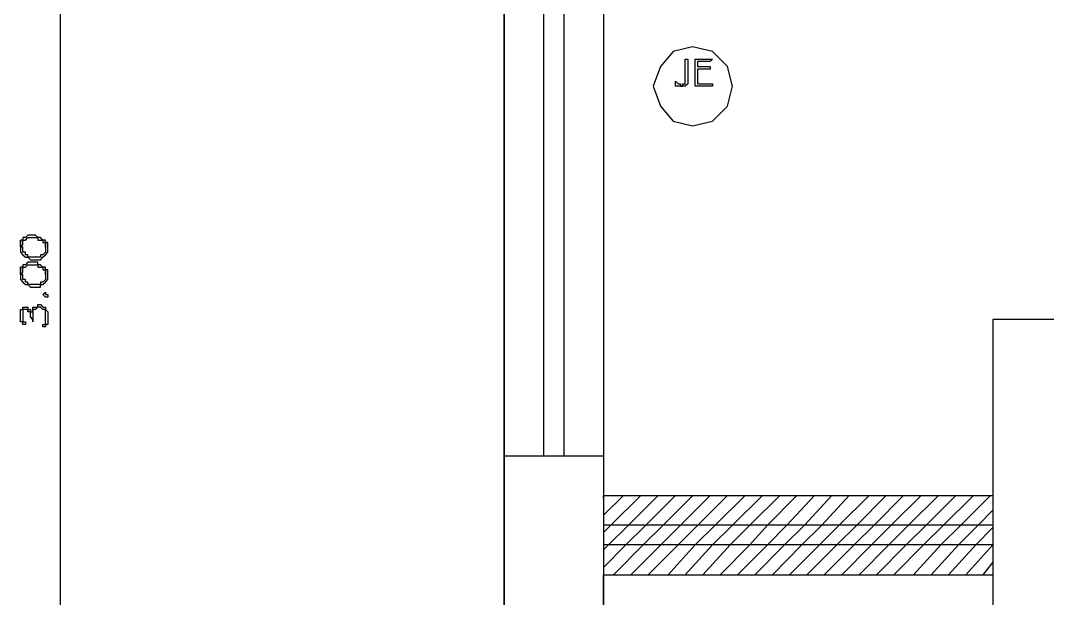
# Model space of a CAD drawing. Header units: millimetres. Extents: x -518.8 to -461.2, y 3.5 to 44.2.
# Drawn here: x -506.739 to -504.104, y 27.217 to 28.701 of the extents above; entities that cross this region are included whole.
import ezdxf

# ---------------------------------------------------------------- set-up
doc = ezdxf.new("R2010")
doc.units = ezdxf.units.MM
doc.header["$MEASUREMENT"] = 0
for name, color, linetype in [('10', 10, 'Continuous'), ('14', 14, 'Continuous'), ('16', 16, 'Continuous'), ('5', 5, 'Continuous'), ('6', 6, 'Continuous'), ('8', 8, 'Continuous'), ('MYSOLIDS', 7, 'Continuous')]:
    doc.layers.add(name, color=color, linetype=linetype)

msp = doc.modelspace()

# ---------------------------------------------------------------- linework, layer by layer
at = {"layer": '10'}
for points in [[(-505.4978, 29.6338), (-505.2429, 29.6338), (-505.2429, 29.6338), (-505.2429, 27.4819)], [(-505.4978, 29.6338), (-505.4978, 26.527)], [(-501.4361, 27.9338), (-504.2436, 27.9338)], [(-505.4978, 26.527), (-505.4978, 27.5834), (-505.4978, 27.5834), (-505.2429, 27.5834)], [(-505.2429, 27.5834), (-505.2429, 27.4819)]]:
    msp.add_lwpolyline(points, dxfattribs=at)
at = {"layer": '14'}
for points in [[(-505.2429, 27.4751), (-505.2429, 27.4819)], [(-505.2429, 27.4308), (-505.1918, 27.4819)], [(-505.2429, 27.3864), (-505.2241, 27.4052), (-505.1474, 27.4819)], [(-505.2301, 27.3548), (-505.179, 27.4052), (-505.179, 27.4052), (-505.103, 27.4819)], [(-505.1857, 27.3548), (-505.1346, 27.4052), (-505.1346, 27.4052), (-505.0587, 27.4819)], [(-505.1414, 27.3548), (-505.0902, 27.4052), (-505.0902, 27.4052), (-505.0136, 27.4819)], [(-505.0963, 27.3548), (-505.0459, 27.4052), (-505.0459, 27.4052), (-504.9692, 27.4819)], [(-505.0519, 27.3548), (-505.0008, 27.4052), (-505.0008, 27.4052), (-504.9248, 27.4819)], [(-505.0075, 27.3548), (-504.9564, 27.4052), (-504.9564, 27.4052), (-504.8797, 27.4819)], [(-504.9632, 27.3548), (-504.9121, 27.4052), (-504.9121, 27.4052), (-504.8354, 27.4819)], [(-504.9181, 27.3548), (-504.8677, 27.4052), (-504.8677, 27.4052), (-504.791, 27.4819)], [(-504.8677, 27.3548), (-504.8226, 27.4052), (-504.8226, 27.4052), (-504.7466, 27.4819)], [(-504.8226, 27.3548), (-504.7722, 27.4052), (-504.7722, 27.4052), (-504.7015, 27.4819)], [(-504.7782, 27.3548), (-504.7271, 27.4052), (-504.7271, 27.4052), (-504.6572, 27.4819)], [(-504.7339, 27.3548), (-504.6827, 27.4052), (-504.6827, 27.4052), (-504.6128, 27.4819)], [(-504.6887, 27.3548), (-504.6384, 27.4052), (-504.6384, 27.4052), (-504.5617, 27.4819)], [(-504.6444, 27.3548), (-504.5933, 27.4052), (-504.5933, 27.4052), (-504.5173, 27.4819)], [(-504.6, 27.3548), (-504.5489, 27.4052), (-504.5489, 27.4052), (-504.473, 27.4819)], [(-504.5557, 27.3548), (-504.5045, 27.4052), (-504.5045, 27.4052), (-504.4278, 27.4819)], [(-504.5105, 27.3548), (-504.4602, 27.4052), (-504.4602, 27.4052), (-504.3835, 27.4819)], [(-504.4662, 27.3548), (-504.4151, 27.4052), (-504.4151, 27.4052), (-504.3391, 27.4819)], [(-504.4218, 27.3548), (-504.3707, 27.4052), (-504.3707, 27.4052), (-504.294, 27.4819)], [(-504.3775, 27.3548), (-504.3263, 27.4052), (-504.3263, 27.4052), (-504.2496, 27.4819)], [(-504.3324, 27.3548), (-504.282, 27.4052), (-504.282, 27.4052), (-504.2436, 27.4436)], [(-504.3579, 27.2782), (-504.288, 27.3548), (-504.2436, 27.3992)], [(-505.2429, 27.3421), (-505.2301, 27.3548)], [(-505.2429, 27.2969), (-505.1857, 27.3548)], [(-505.2173, 27.2782), (-505.1414, 27.3548)], [(-505.173, 27.2782), (-505.0963, 27.3548)], [(-505.1286, 27.2782), (-505.0519, 27.3548)], [(-505.0775, 27.2782), (-505.0075, 27.3548)], [(-505.0331, 27.2782), (-504.9632, 27.3548)], [(-504.988, 27.2782), (-504.9181, 27.3548)], [(-504.9436, 27.2782), (-504.8677, 27.3548)], [(-504.8993, 27.2782), (-504.8226, 27.3548)], [(-504.8549, 27.2782), (-504.7782, 27.3548)], [(-504.8098, 27.2782), (-504.7339, 27.3548)], [(-504.7654, 27.2782), (-504.6887, 27.3548)], [(-504.7211, 27.2782), (-504.6444, 27.3548)], [(-504.6767, 27.2782), (-504.6, 27.3548)], [(-504.6316, 27.2782), (-504.5557, 27.3548)], [(-504.5872, 27.2782), (-504.5105, 27.3548)], [(-504.5429, 27.2782), (-504.4662, 27.3548)], [(-504.4978, 27.2782), (-504.4218, 27.3548)], [(-504.4474, 27.2782), (-504.3775, 27.3548)], [(-504.4023, 27.2782), (-504.3324, 27.3548)], [(-504.3136, 27.2782), (-504.2436, 27.3548)], [(-504.2692, 27.2782), (-504.2436, 27.3097)]]:
    msp.add_lwpolyline(points, dxfattribs=at)
at = {"layer": '16'}
msp.add_lwpolyline([(-506.6376, 29.5827), (-506.6376, 26.4759)], dxfattribs=at)
at = {"layer": '5'}
for points in [[(-504.2436, 27.9338), (-504.2436, 27.4819)], [(-505.2429, 27.4819), (-504.2436, 27.4819)], [(-505.2429, 27.4819), (-505.2429, 27.2782)], [(-504.2436, 27.4819), (-504.2436, 27.2782)], [(-505.2429, 24.9736), (-505.2429, 27.2782), (-505.2429, 27.2782), (-504.2436, 27.2782), (-504.2436, 23.5601)], [(-505.2429, 27.2782), (-505.2429, 26.1263)]]:
    msp.add_lwpolyline(points, dxfattribs=at)
at = {"layer": '6'}
msp.add_lwpolyline([(-504.9121, 28.5323), (-504.9248, 28.5834), (-504.9632, 28.6218), (-505.0143, 28.6338), (-505.0647, 28.6218), (-505.097, 28.5834), (-505.1158, 28.5323), (-505.097, 28.4812), (-505.0647, 28.4428), (-505.0143, 28.4308), (-504.9632, 28.4428), (-504.9248, 28.4812), (-504.9121, 28.5323)], dxfattribs=at)
at = {"layer": '8'}
for points in [[(-505.4978, 27.5834), (-505.4978, 29.5827)], [(-505.3963, 27.5834), (-505.3963, 29.5827)], [(-505.3451, 29.5827), (-505.3451, 27.5834)], [(-505.2429, 29.5827), (-505.2429, 27.5834)], [(-504.2436, 27.4052), (-505.2429, 27.4052)], [(-504.2436, 27.3548), (-505.2429, 27.3548)]]:
    msp.add_lwpolyline(points, dxfattribs=at)
at = {"layer": 'MYSOLIDS'}
for points in [[(-505.0331, 28.5578), (-505.0331, 28.6022), (-505.0331, 28.6022), (-505.0331, 28.6022), (-505.0263, 28.6022), (-505.0263, 28.6022), (-505.0263, 28.6022), (-505.0263, 28.6022), (-505.0263, 28.6022), (-505.0263, 28.6022), (-505.0263, 28.5578), (-505.0263, 28.5511), (-505.0263, 28.5451), (-505.0263, 28.5451), (-505.0263, 28.5451), (-505.0263, 28.5383), (-505.0263, 28.5383), (-505.0263, 28.5383), (-505.0331, 28.5323), (-505.0331, 28.5323), (-505.0331, 28.5323), (-505.0391, 28.5323), (-505.0391, 28.5323), (-505.0459, 28.5323), (-505.0459, 28.5323), (-505.0459, 28.5323), (-505.0519, 28.5323), (-505.0519, 28.5323), (-505.0587, 28.5323), (-505.0587, 28.5383), (-505.0587, 28.5383), (-505.0587, 28.5451), (-505.0587, 28.5451), (-505.0587, 28.5451), (-505.0587, 28.5451), (-505.0587, 28.5451), (-505.0587, 28.5451), (-505.0587, 28.5451), (-505.0587, 28.5451), (-505.0519, 28.5383), (-505.0519, 28.5383), (-505.0519, 28.5383), (-505.0519, 28.5383), (-505.0519, 28.5383), (-505.0459, 28.5383), (-505.0459, 28.5323), (-505.0459, 28.5323), (-505.0391, 28.5323), (-505.0391, 28.5383), (-505.0391, 28.5383), (-505.0331, 28.5383), (-505.0331, 28.5383), (-505.0331, 28.5451), (-505.0331, 28.5451), (-505.0331, 28.5451), (-505.0331, 28.5511), (-505.0331, 28.5511), (-505.0331, 28.5511), (-505.0331, 28.5578), (-505.0331, 28.5578), (-505.0331, 28.5578), (-505.0331, 28.5578), (-505.0331, 28.5578)], [(-505.0015, 28.5834), (-504.9692, 28.5834), (-504.9692, 28.5834), (-504.9692, 28.5834), (-504.9692, 28.5834), (-504.9692, 28.5834), (-504.9692, 28.5834), (-504.9692, 28.5766), (-504.9692, 28.5766), (-504.9692, 28.5766), (-504.9692, 28.5766), (-505.0015, 28.5766), (-505.0015, 28.5706), (-505.0015, 28.5706), (-505.0015, 28.5706), (-505.0015, 28.5706), (-505.0015, 28.5706), (-505.0015, 28.5639), (-505.0015, 28.5639), (-505.0015, 28.5578), (-505.0015, 28.5578), (-505.0015, 28.5511), (-505.0015, 28.5511), (-505.0015, 28.5451), (-505.0015, 28.5451), (-505.0015, 28.5383), (-505.0015, 28.5383), (-505.0015, 28.5383), (-505.0015, 28.5383), (-504.9948, 28.5383), (-504.9948, 28.5383), (-504.9887, 28.5383), (-504.9887, 28.5383), (-504.982, 28.5383), (-504.982, 28.5383), (-504.982, 28.5383), (-504.976, 28.5383), (-504.976, 28.5383), (-504.9692, 28.5383), (-504.9692, 28.5383), (-504.9632, 28.5383), (-504.9632, 28.5383), (-504.9632, 28.5383), (-504.9632, 28.5383), (-504.9632, 28.5323), (-504.9692, 28.5323), (-504.976, 28.5323), (-504.976, 28.5323), (-504.976, 28.5323), (-504.982, 28.5323), (-504.982, 28.5323), (-504.9887, 28.5323), (-504.9887, 28.5323), (-504.9948, 28.5323), (-504.9948, 28.5323), (-505.0015, 28.5323), (-505.0015, 28.5323), (-505.0075, 28.5323), (-505.0075, 28.5323), (-505.0075, 28.5323), (-505.0075, 28.5323), (-505.0075, 28.5323), (-505.0075, 28.5323), (-505.0075, 28.5383), (-505.0075, 28.5383), (-505.0075, 28.5451), (-505.0075, 28.5451), (-505.0075, 28.5511), (-505.0075, 28.5511), (-505.0075, 28.5578), (-505.0075, 28.5578), (-505.0075, 28.5639), (-505.0075, 28.5639), (-505.0075, 28.5706), (-505.0075, 28.5706), (-505.0075, 28.5706), (-505.0075, 28.5766), (-505.0075, 28.5834), (-505.0075, 28.5834), (-505.0075, 28.5894), (-505.0075, 28.5894), (-505.0075, 28.5962), (-505.0075, 28.5962), (-505.0075, 28.5962), (-505.0075, 28.5962), (-505.0075, 28.6022), (-505.0075, 28.6022), (-505.0075, 28.6022), (-505.0015, 28.6022), (-505.0015, 28.6022), (-504.9948, 28.6022), (-504.9948, 28.6022), (-504.9948, 28.6022), (-504.9887, 28.6022), (-504.9887, 28.6022), (-504.9887, 28.6022), (-504.982, 28.6022), (-504.982, 28.6022), (-504.976, 28.6022), (-504.9692, 28.6022), (-504.9692, 28.6022), (-504.9692, 28.6022), (-504.9692, 28.6022), (-504.9632, 28.6022), (-504.9632, 28.6022), (-504.9632, 28.6022), (-504.9632, 28.6022), (-504.9632, 28.6022), (-504.9692, 28.5962), (-504.9692, 28.5962), (-504.9692, 28.5962), (-504.976, 28.5962), (-504.982, 28.5962), (-504.982, 28.5962), (-504.9887, 28.5962), (-504.9887, 28.5962), (-504.9948, 28.5962), (-505.0015, 28.5962), (-505.0015, 28.5962), (-505.0015, 28.5962), (-505.0015, 28.5894), (-505.0015, 28.5894), (-505.0015, 28.5894), (-505.0015, 28.5834), (-505.0015, 28.5834), (-505.0015, 28.5834), (-505.0015, 28.5834), (-505.0015, 28.5834), (-505.0015, 28.5834)], [(-506.7391, 28.1375), (-506.7391, 28.1188), (-506.7331, 28.1248), (-506.7331, 28.1248), (-506.7331, 28.1315), (-506.7331, 28.1315), (-506.7331, 28.1375), (-506.7263, 28.1375), (-506.7263, 28.1375), (-506.7263, 28.1375), (-506.7203, 28.1443), (-506.7203, 28.1443), (-506.7136, 28.1443), (-506.7136, 28.1443), (-506.7075, 28.1443), (-506.7075, 28.1443), (-506.7075, 28.1443), (-506.7008, 28.1443), (-506.7008, 28.1443), (-506.6948, 28.1443), (-506.6948, 28.1443), (-506.6948, 28.1375), (-506.688, 28.1375), (-506.688, 28.1375), (-506.682, 28.1375), (-506.682, 28.1315), (-506.682, 28.1315), (-506.6752, 28.1315), (-506.6752, 28.1248), (-506.6752, 28.1248), (-506.6752, 28.1248), (-506.6752, 28.1188), (-506.6752, 28.1188), (-506.6752, 28.1315), (-506.6752, 28.1315), (-506.6752, 28.1315), (-506.6752, 28.1375), (-506.682, 28.1375), (-506.682, 28.1375), (-506.688, 28.1443), (-506.688, 28.1443), (-506.6948, 28.1443), (-506.6948, 28.1443), (-506.6948, 28.1443), (-506.7008, 28.1503), (-506.7008, 28.1503), (-506.7075, 28.1503), (-506.7075, 28.1503), (-506.7136, 28.1503), (-506.7136, 28.1503), (-506.7203, 28.1503), (-506.7203, 28.1503), (-506.7263, 28.1443), (-506.7263, 28.1443), (-506.7331, 28.1443), (-506.7331, 28.1443), (-506.7331, 28.1443), (-506.7331, 28.1375), (-506.7391, 28.1375), (-506.7391, 28.1375)], [(-506.7391, 28.1188), (-506.7391, 28.1188), (-506.7391, 28.112), (-506.7391, 28.112), (-506.7391, 28.106), (-506.7391, 28.106), (-506.7391, 28.106), (-506.7331, 28.0992), (-506.7331, 28.0992), (-506.7331, 28.0992), (-506.7263, 28.0932), (-506.7263, 28.0932), (-506.7203, 28.0932), (-506.7203, 28.0932), (-506.7203, 28.0932), (-506.7136, 28.0864), (-506.7136, 28.0864), (-506.7075, 28.0864), (-506.7075, 28.0864), (-506.7008, 28.0864), (-506.7008, 28.0864), (-506.6948, 28.0864), (-506.6948, 28.0864), (-506.688, 28.0864), (-506.688, 28.0864), (-506.682, 28.0932), (-506.682, 28.0932), (-506.682, 28.0932), (-506.6752, 28.0992), (-506.6752, 28.0992), (-506.6752, 28.0992), (-506.6692, 28.106), (-506.6692, 28.106), (-506.6692, 28.106), (-506.6692, 28.112), (-506.6692, 28.112), (-506.6692, 28.1188), (-506.6692, 28.1188), (-506.6692, 28.1248), (-506.6692, 28.1248), (-506.6692, 28.1315), (-506.6752, 28.1315), (-506.6752, 28.1188), (-506.6752, 28.1188), (-506.6752, 28.112), (-506.6752, 28.112), (-506.6752, 28.106), (-506.6752, 28.106), (-506.682, 28.0992), (-506.682, 28.0992), (-506.682, 28.0992), (-506.688, 28.0992), (-506.688, 28.0932), (-506.6948, 28.0932), (-506.6948, 28.0932), (-506.7008, 28.0932), (-506.7008, 28.0932), (-506.7008, 28.0932), (-506.7075, 28.0932), (-506.7075, 28.0932), (-506.7136, 28.0932), (-506.7136, 28.0932), (-506.7203, 28.0932), (-506.7203, 28.0992), (-506.7263, 28.0992), (-506.7263, 28.0992), (-506.7263, 28.0992), (-506.7263, 28.106), (-506.7331, 28.106), (-506.7331, 28.106), (-506.7331, 28.112), (-506.7331, 28.112), (-506.7331, 28.1188), (-506.7391, 28.1188), (-506.7391, 28.1375), (-506.7391, 28.1315), (-506.7391, 28.1315), (-506.7391, 28.1248), (-506.7391, 28.1248), (-506.7391, 28.1188), (-506.7391, 28.1188)], [(-506.7391, 28.0676), (-506.7391, 28.0488), (-506.7331, 28.0548), (-506.7331, 28.0548), (-506.7331, 28.0609), (-506.7331, 28.0609), (-506.7331, 28.0676), (-506.7263, 28.0676), (-506.7263, 28.0676), (-506.7263, 28.0676), (-506.7203, 28.0736), (-506.7203, 28.0736), (-506.7136, 28.0736), (-506.7136, 28.0736), (-506.7075, 28.0736), (-506.7075, 28.0736), (-506.7075, 28.0736), (-506.7008, 28.0736), (-506.7008, 28.0736), (-506.6948, 28.0736), (-506.6948, 28.0736), (-506.6948, 28.0676), (-506.688, 28.0676), (-506.688, 28.0676), (-506.682, 28.0676), (-506.682, 28.0609), (-506.682, 28.0609), (-506.6752, 28.0609), (-506.6752, 28.0548), (-506.6752, 28.0548), (-506.6752, 28.0548), (-506.6752, 28.0488), (-506.6752, 28.0488), (-506.6752, 28.0609), (-506.6752, 28.0609), (-506.6752, 28.0676), (-506.6752, 28.0676), (-506.682, 28.0676), (-506.682, 28.0676), (-506.688, 28.0736), (-506.688, 28.0736), (-506.6948, 28.0736), (-506.6948, 28.0736), (-506.6948, 28.0804), (-506.7008, 28.0804), (-506.7008, 28.0804), (-506.7075, 28.0804), (-506.7075, 28.0804), (-506.7136, 28.0804), (-506.7136, 28.0804), (-506.7203, 28.0804), (-506.7203, 28.0804), (-506.7263, 28.0736), (-506.7263, 28.0736), (-506.7331, 28.0736), (-506.7331, 28.0736), (-506.7331, 28.0736), (-506.7331, 28.0676), (-506.7391, 28.0676), (-506.7391, 28.0676)], [(-506.7391, 28.0488), (-506.7391, 28.0488), (-506.7391, 28.0488), (-506.7391, 28.0421), (-506.7391, 28.0421), (-506.7391, 28.036), (-506.7391, 28.036), (-506.7331, 28.0293), (-506.7331, 28.0293), (-506.7331, 28.0293), (-506.7263, 28.0233), (-506.7263, 28.0233), (-506.7203, 28.0233), (-506.7203, 28.0233), (-506.7203, 28.0233), (-506.7136, 28.0165), (-506.7136, 28.0165), (-506.7075, 28.0165), (-506.7075, 28.0165), (-506.7008, 28.0165), (-506.7008, 28.0165), (-506.6948, 28.0165), (-506.6948, 28.0165), (-506.688, 28.0165), (-506.688, 28.0233), (-506.682, 28.0233), (-506.682, 28.0233), (-506.682, 28.0233), (-506.6752, 28.0293), (-506.6752, 28.0293), (-506.6752, 28.0293), (-506.6692, 28.036), (-506.6692, 28.036), (-506.6692, 28.036), (-506.6692, 28.0421), (-506.6692, 28.0421), (-506.6692, 28.0488), (-506.6692, 28.0488), (-506.6692, 28.0548), (-506.6692, 28.0548), (-506.6692, 28.0609), (-506.6752, 28.0609), (-506.6752, 28.0488), (-506.6752, 28.0488), (-506.6752, 28.0421), (-506.6752, 28.0421), (-506.6752, 28.036), (-506.6752, 28.036), (-506.682, 28.0293), (-506.682, 28.0293), (-506.682, 28.0293), (-506.688, 28.0293), (-506.688, 28.0233), (-506.6948, 28.0233), (-506.6948, 28.0233), (-506.7008, 28.0233), (-506.7008, 28.0233), (-506.7008, 28.0233), (-506.7075, 28.0233), (-506.7075, 28.0233), (-506.7136, 28.0233), (-506.7136, 28.0233), (-506.7203, 28.0233), (-506.7203, 28.0293), (-506.7263, 28.0293), (-506.7263, 28.0293), (-506.7263, 28.0293), (-506.7263, 28.036), (-506.7331, 28.036), (-506.7331, 28.0421), (-506.7331, 28.0421), (-506.7331, 28.0421), (-506.7331, 28.0488), (-506.7391, 28.0488), (-506.7391, 28.0676), (-506.7391, 28.0609), (-506.7391, 28.0609), (-506.7391, 28.0609), (-506.7391, 28.0548), (-506.7391, 28.0488), (-506.7391, 28.0488)], [(-506.6692, 27.9977), (-506.6692, 27.9909), (-506.6692, 27.9909), (-506.6752, 27.9909), (-506.6752, 27.9909), (-506.6752, 27.9909), (-506.6752, 27.9909), (-506.682, 27.9977), (-506.682, 27.9977), (-506.682, 27.9977), (-506.682, 27.9977), (-506.6752, 28.0037), (-506.6752, 28.0037), (-506.6752, 27.9977), (-506.6692, 27.9977), (-506.6692, 27.9977), (-506.6692, 27.9977), (-506.6692, 27.9977), (-506.6692, 27.9977), (-506.6692, 27.9977)], [(-506.7136, 27.9533), (-506.7075, 27.9533), (-506.7075, 27.9594), (-506.7075, 27.9594), (-506.7075, 27.9594), (-506.7075, 27.9654), (-506.7008, 27.9654), (-506.7008, 27.9654), (-506.6948, 27.9654), (-506.6948, 27.9721), (-506.688, 27.9721), (-506.688, 27.9721), (-506.682, 27.9654), (-506.682, 27.9654), (-506.682, 27.9654), (-506.6752, 27.9654), (-506.6752, 27.9594), (-506.6752, 27.9594), (-506.6752, 27.9594), (-506.6692, 27.9533), (-506.6692, 27.9533), (-506.6692, 27.9466), (-506.6692, 27.9466), (-506.6692, 27.9406), (-506.6692, 27.9406), (-506.6692, 27.9338), (-506.6692, 27.9338), (-506.6692, 27.9278), (-506.6692, 27.9278), (-506.6692, 27.921), (-506.6692, 27.921), (-506.6752, 27.921), (-506.6752, 27.915), (-506.682, 27.915), (-506.682, 27.915), (-506.682, 27.915), (-506.682, 27.915), (-506.682, 27.915), (-506.682, 27.915), (-506.682, 27.921), (-506.682, 27.921), (-506.682, 27.921), (-506.682, 27.921), (-506.6752, 27.921), (-506.6752, 27.9278), (-506.6752, 27.9278), (-506.6752, 27.9278), (-506.6752, 27.9338), (-506.6752, 27.9338), (-506.6752, 27.9338), (-506.6752, 27.9406), (-506.6752, 27.9406), (-506.6752, 27.9466), (-506.6752, 27.9466), (-506.6752, 27.9533), (-506.6752, 27.9533), (-506.6752, 27.9594), (-506.682, 27.9594), (-506.682, 27.9594), (-506.688, 27.9654), (-506.688, 27.9654), (-506.688, 27.9654), (-506.688, 27.9654), (-506.6948, 27.9654), (-506.6948, 27.9654), (-506.7008, 27.9594), (-506.7008, 27.9594), (-506.7075, 27.9594), (-506.7075, 27.9533), (-506.7075, 27.9533), (-506.7075, 27.9466), (-506.7075, 27.9466), (-506.7075, 27.9466), (-506.7075, 27.9406), (-506.7075, 27.9406), (-506.7075, 27.9338), (-506.7075, 27.9338), (-506.7075, 27.9278), (-506.7075, 27.9278), (-506.7075, 27.9278), (-506.7075, 27.9278), (-506.7075, 27.9278), (-506.7075, 27.9278), (-506.7075, 27.9338), (-506.7075, 27.9338), (-506.7136, 27.9406), (-506.7136, 27.9406), (-506.7136, 27.9466), (-506.7136, 27.9466), (-506.7136, 27.9466), (-506.7136, 27.9533), (-506.7203, 27.9533), (-506.7203, 27.9594), (-506.7263, 27.9594), (-506.7263, 27.9594), (-506.7263, 27.9594), (-506.7331, 27.9594), (-506.7331, 27.9594), (-506.7331, 27.9594), (-506.7331, 27.9533), (-506.7331, 27.9533), (-506.7331, 27.9466), (-506.7331, 27.9466), (-506.7331, 27.9406), (-506.7331, 27.9406), (-506.7331, 27.9338), (-506.7331, 27.9338), (-506.7331, 27.9278), (-506.7263, 27.9278), (-506.7263, 27.9278), (-506.7263, 27.9278), (-506.7263, 27.9278), (-506.7263, 27.921), (-506.7263, 27.921), (-506.7263, 27.921), (-506.7263, 27.921), (-506.7263, 27.921), (-506.7263, 27.921), (-506.7331, 27.921), (-506.7331, 27.921), (-506.7331, 27.921), (-506.7331, 27.921), (-506.7331, 27.9278), (-506.7391, 27.9278), (-506.7391, 27.9338), (-506.7391, 27.9338), (-506.7391, 27.9406), (-506.7391, 27.9406), (-506.7391, 27.9466), (-506.7391, 27.9466), (-506.7391, 27.9466), (-506.7391, 27.9533), (-506.7391, 27.9533), (-506.7391, 27.9594), (-506.7391, 27.9594), (-506.7391, 27.9594), (-506.7331, 27.9594), (-506.7331, 27.9654), (-506.7263, 27.9654), (-506.7263, 27.9654), (-506.7263, 27.9654), (-506.7203, 27.9654), (-506.7203, 27.9594), (-506.7203, 27.9594), (-506.7136, 27.9594), (-506.7136, 27.9594), (-506.7136, 27.9533), (-506.7136, 27.9533), (-506.7136, 27.9533), (-506.7136, 27.9533), (-506.7136, 27.9533), (-506.7136, 27.9533)]]:
    msp.add_lwpolyline(points, dxfattribs=at)

doc.saveas('drawing.dxf')
